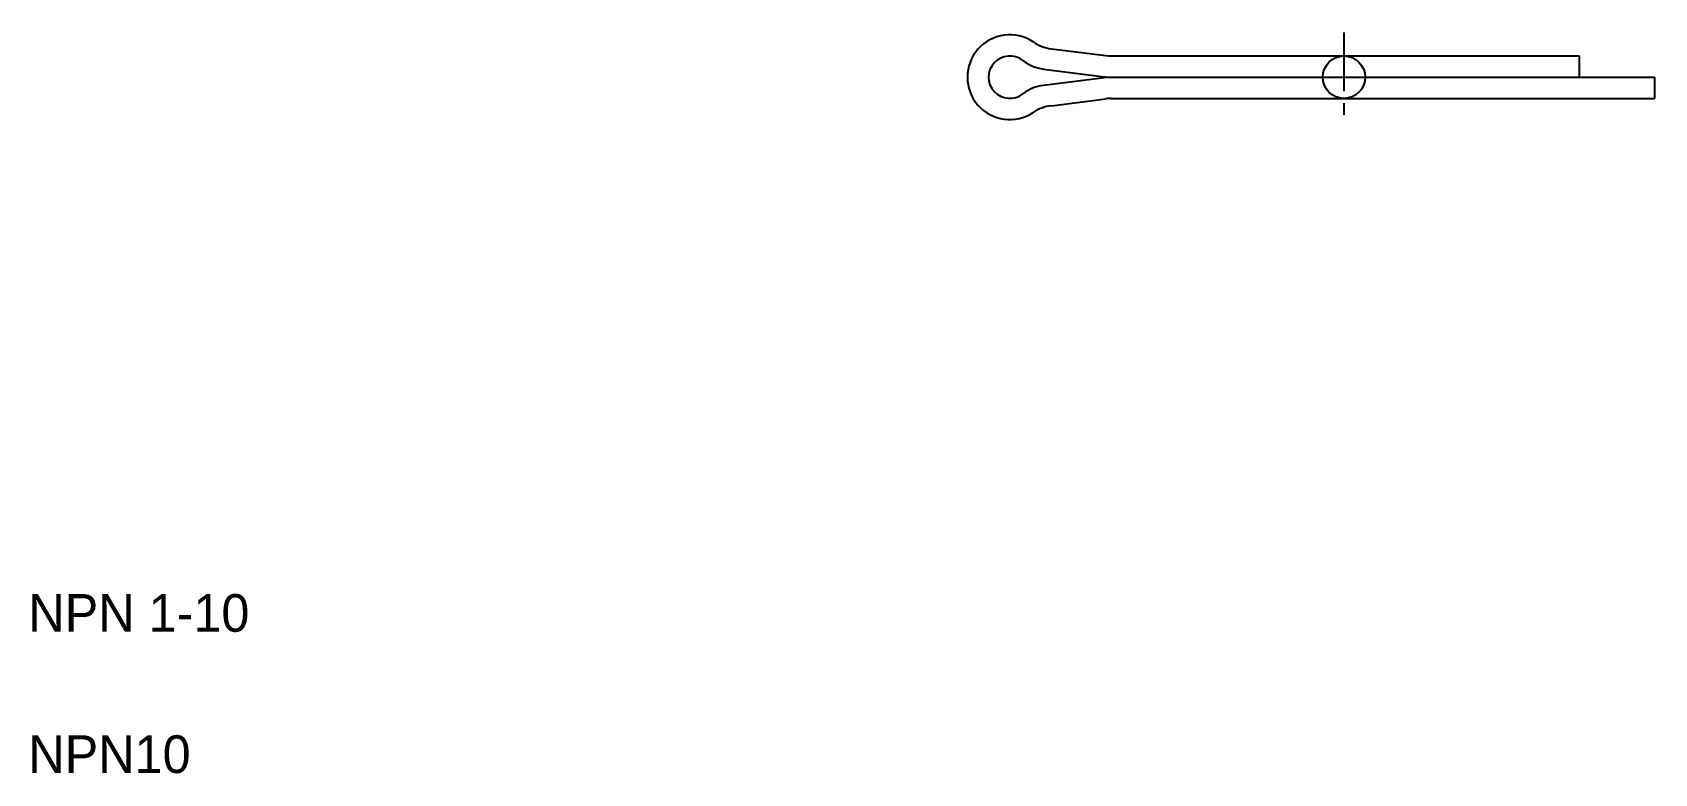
# Model space of a CAD drawing. Extents: x 2.1 to 36.6, y 2 to 17.7.
import ezdxf

# ---------------------------------------------------------------- set-up
doc = ezdxf.new("R2010")
doc.units = 0
doc.linetypes.add('CENTER', pattern=[2, 1.25, -0.25, 0.25, -0.25])
doc.layers.get('0').update_dxf_attribs({"linetype": 'CONTINUOUS'})
doc.layers.add('CENTER', color=1, linetype='CENTER')

msp = doc.modelspace()

# ---------------------------------------------------------------- linework, layer by layer
at = {"color": 7, "linetype": 'CONTINUOUS'}
for p, q in [((23.737, 17.383), (24.952, 17.228)), ((23.567, 16.951), (24.867, 16.785)), ((24.952, 17.228), (34.952, 17.228)), ((34.952, 17.228), (34.952, 16.778)), ((23.567, 16.605), (24.923, 16.778)), ((24.98, 16.778), (36.552, 16.778)), ((36.552, 16.778), (36.552, 16.328)), ((23.737, 16.173), (24.895, 16.321)), ((25.009, 16.328), (36.552, 16.328)), ((27.895, 16.328), (27.895, 16.328)), ((30.78, 16.328), (30.78, 16.328))]:
    msp.add_line(p, q, dxfattribs=at)
at = {"color": 3, "linetype": 'CONTINUOUS'}
msp.add_circle((29.952, 16.778), 0.45, dxfattribs=at)
at = {"color": 7, "linetype": 'CONTINUOUS'}
for centre, radius, start, end in [((22.852, 16.778), 0.9, 56.3003, 303.6997), ((23.85, 18.275), 0.9, 236.3003, 262.7422), ((22.852, 16.778), 0.45, 52.1167, 307.8833), ((23.681, 17.843), 0.9, 232.1167, 262.7422), ((23.681, 15.712), 0.9, 97.2578, 127.8833), ((24.98, 17.678), 0.9, 262.7422, 270), ((25.009, 15.428), 0.9, 90, 97.2578), ((23.85, 15.28), 0.9, 97.2578, 123.6997)]:
    msp.add_arc(centre, radius, start, end, dxfattribs=at)
at = {"layer": 'CENTER', "color": 1, "linetype": 'CENTER'}
msp.add_line((29.952, 17.728), (29.952, 15.828), dxfattribs=at)

# ---------------------------------------------------------------- texts
at = {"color": 7, "linetype": 'CONTINUOUS'}
for s, p in [('NPN 1-10', (2, 5)), ('NPN10', (2, 2))]:
    msp.add_text(s, height=0.8, dxfattribs=at).set_placement(p)

doc.saveas('drawing.dxf')
